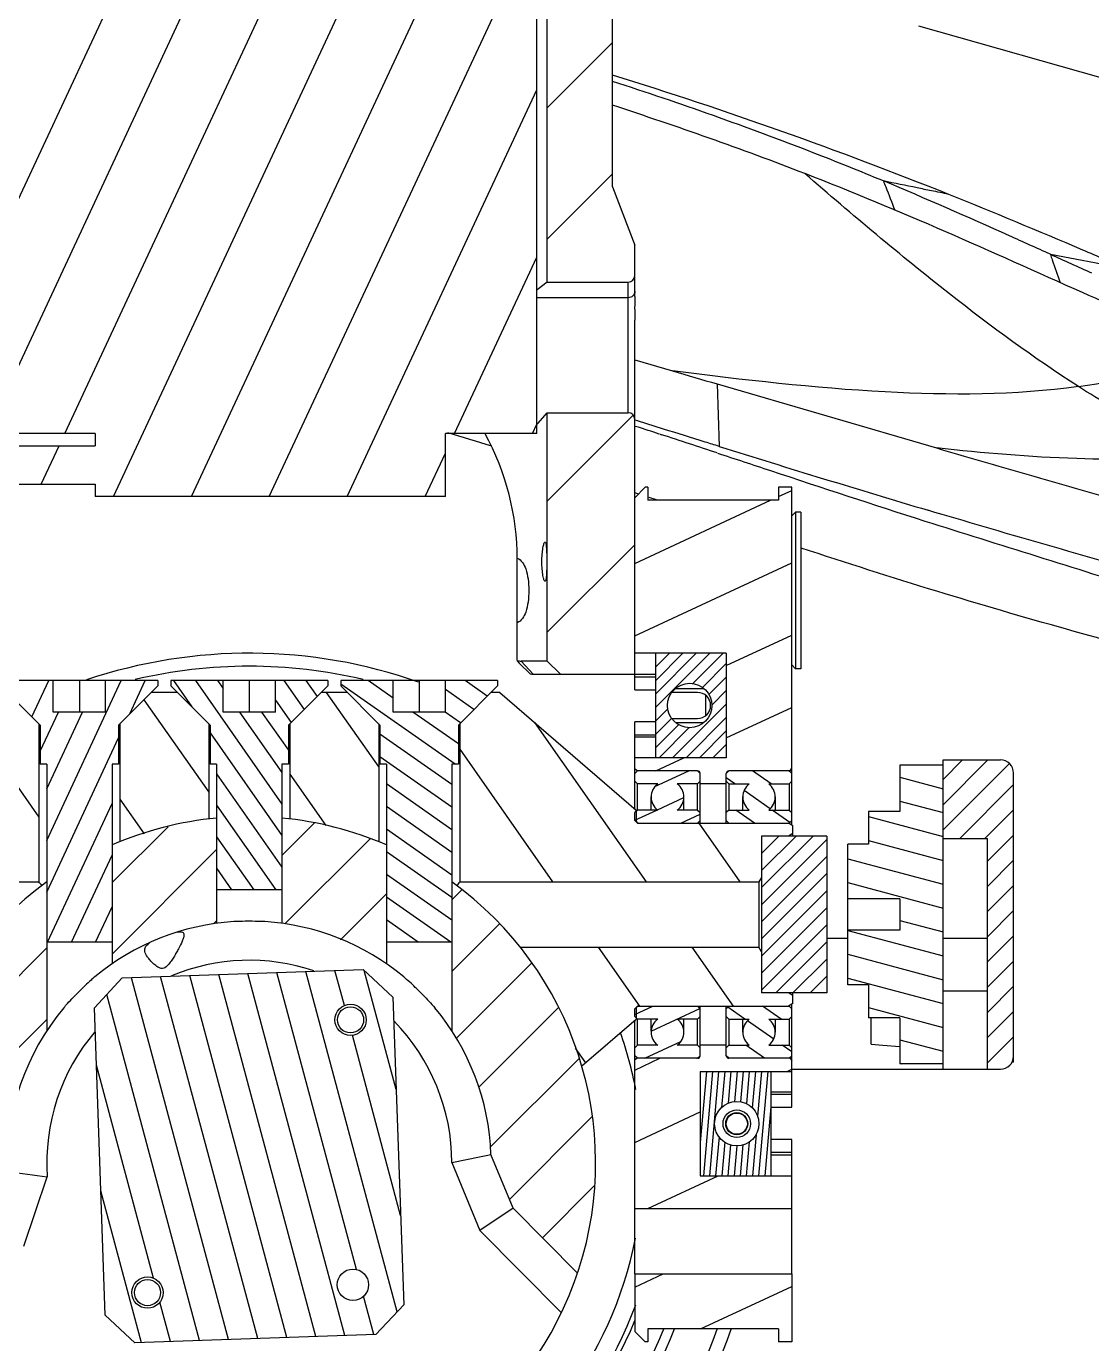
# Model space of a CAD drawing. Header units: millimetres. Extents: x 0 to 841, y 0 to 594.
# Drawn here: x 428.69 to 449.06, y 268.6 to 293.8 of the extents above; entities that cross this region are included whole.
import ezdxf

# ---------------------------------------------------------------- set-up
doc = ezdxf.new("R2010")
doc.units = ezdxf.units.MM
doc.header["$LTSCALE"] = 46.255
doc.layers.get('0').update_dxf_attribs({"linetype": 'CONTINUOUS'})
for name, color, linetype in [('02___PRT_ALL_AXES', 7, 'CONTINUOUS'), ('3_ALL_AXES', 7, 'CONTINUOUS'), ('7_ALL_FEATURES', 7, 'CONTINUOUS'), ('AXIS', 7, 'CONTINUOUS')]:
    doc.layers.add(name, color=color, linetype=linetype)

msp = doc.modelspace()

# ---------------------------------------------------------------- linework, layer by layer
at = {"color": 2, "linetype": 'CONTINUOUS'}
for p, q in [((427.45, 288.174), (433.2, 300.504)), ((427.929, 286.005), (433.828, 298.655)), ((429.42, 286.005), (435.063, 298.105)), ((431.843, 284.805), (437.95, 297.902)), ((430.352, 284.805), (435.691, 296.255)), ((433.333, 284.805), (438.45, 295.777)), ((439.9, 293.486), (438.65, 292.236)), ((434.824, 284.805), (438.45, 292.58)), ((439.9, 290.978), (438.65, 289.728)), ((436.875, 286.005), (438.45, 289.382)), ((440.295, 286.358), (438.65, 284.713)), ((438.366, 286.005), (438.45, 286.185)), ((428.97, 285.04), (429.311, 285.77)), ((436.315, 284.805), (436.7, 285.629)), ((443.075, 284.803), (443.325, 284.919)), ((440.325, 283.52), (442.919, 284.73)), ((440.325, 283.88), (438.65, 282.205)), ((440.325, 282.136), (443.325, 283.535)), ((442.075, 281.568), (443.325, 282.151)), ((440.728, 281.805), (440.725, 281.802)), ((440.986, 281.805), (440.725, 281.544)), ((441.243, 281.805), (440.725, 281.286)), ((441.501, 281.805), (440.725, 281.029)), ((441.759, 281.805), (440.725, 280.771)), ((442.016, 281.805), (441.435, 281.224)), ((442.075, 281.605), (441.62, 281.151)), ((428.793, 280.586), (429.117, 281.28)), ((429.075, 278.225), (430.499, 281.28)), ((430.664, 280.644), (430.96, 281.28)), ((431.5, 281.28), (431.85, 280.78)), ((431.922, 281.28), (433.575, 278.919)), ((432.344, 281.28), (432.45, 281.129)), ((433.61, 281.28), (433.997, 280.727)), ((434.032, 281.28), (434.245, 280.976)), ((435.7, 280.946), (435.223, 281.28)), ((437.502, 280.983), (437.078, 281.28)), ((437.7, 281.277), (437.696, 281.28)), ((442.075, 281.348), (441.743, 281.016)), ((434.421, 281.055), (435.425, 279.622)), ((436.89, 279.68), (434.7, 281.214)), ((437.248, 280.728), (436.7, 281.112)), ((442.075, 281.09), (441.797, 280.813)), ((430.935, 280.916), (432.175, 279.146)), ((433.45, 280.907), (433.749, 280.479)), ((440.955, 280.744), (440.725, 280.513)), ((442.075, 280.832), (441.047, 279.805)), ((442.075, 280.184), (443.325, 280.767)), ((427.595, 280.569), (428.925, 278.67)), ((428.95, 279.933), (429.298, 280.68)), ((429.075, 279.213), (429.759, 280.68)), ((432.764, 280.68), (433.575, 279.522)), ((433.186, 280.68), (433.7, 279.947)), ((436.95, 280.071), (436.08, 280.68)), ((436.993, 280.474), (436.698, 280.68)), ((438.407, 280.48), (440.542, 277.43)), ((441.03, 280.561), (440.725, 280.255)), ((442.075, 280.575), (441.305, 279.805)), ((432.2, 280.28), (433.575, 278.316)), ((436.825, 279.293), (435.45, 280.256)), ((441.165, 280.438), (440.725, 279.998)), ((441.365, 280.381), (440.79, 279.805)), ((442.075, 280.317), (441.563, 279.805)), ((429.075, 277.236), (430.45, 280.185)), ((442.075, 280.059), (441.82, 279.805)), ((436.825, 278.86), (435.45, 279.823)), ((436.975, 279.967), (438.751, 277.43)), ((440.726, 279.555), (441.262, 279.805)), ((446.595, 279.763), (446.22, 279.388)), ((447.077, 279.763), (446.22, 278.905)), ((432.325, 279.499), (433.575, 277.714)), ((433.725, 279.491), (434.414, 278.506)), ((440.708, 279.252), (441.357, 279.555)), ((442.93, 279.305), (442.573, 279.555)), ((443.296, 279.534), (443.266, 279.555)), ((447.49, 279.694), (446.22, 278.423)), ((436.825, 278.428), (435.575, 279.303)), ((442.237, 279.305), (442.075, 279.419)), ((445.395, 279.433), (446.22, 279.212)), ((447.57, 279.291), (446.541, 278.263)), ((430.475, 279.015), (430.939, 278.352)), ((440.756, 278.81), (441.261, 279.046)), ((442.914, 278.831), (442.415, 279.181)), ((445.395, 278.976), (446.22, 278.755)), ((429.09, 276.28), (430.325, 278.929)), ((432.325, 278.896), (433.456, 277.28)), ((436.825, 277.995), (435.575, 278.87)), ((440.325, 278.609), (440.745, 278.805)), ((441.204, 278.555), (441.575, 278.728)), ((442.616, 278.555), (442.259, 278.805)), ((443.289, 278.569), (442.951, 278.805)), ((447.57, 278.809), (447.023, 278.263)), ((431.395, 278.486), (430.325, 277.416)), ((434.199, 278.558), (433.575, 277.934)), ((441.546, 278.555), (442.334, 277.43)), ((444.795, 278.68), (446.22, 278.299)), ((432.325, 278.293), (433.034, 277.28)), ((435.261, 278.254), (433.632, 276.625)), ((436.825, 277.562), (435.575, 278.437)), ((442.754, 278.305), (442.75, 278.301)), ((443.081, 278.305), (442.75, 277.974)), ((443.408, 278.305), (442.75, 277.647)), ((443.735, 278.305), (442.75, 277.32)), ((444, 278.243), (442.75, 276.993)), ((444.795, 278.224), (446.22, 277.842)), ((447.57, 278.327), (447.07, 277.827)), ((432.325, 278.05), (430.325, 276.05)), ((436.825, 277.129), (435.575, 278.005)), ((429.55, 276.28), (430.325, 277.94)), ((444, 277.916), (442.75, 276.666)), ((444.4, 277.873), (446.22, 277.385)), ((447.57, 277.844), (447.07, 277.344)), ((432.325, 277.69), (432.612, 277.28)), ((436.825, 276.697), (435.575, 277.572)), ((444, 277.589), (442.75, 276.339)), ((437.012, 277.272), (436.825, 277.085)), ((444, 277.262), (442.75, 276.012)), ((444.4, 277.416), (446.22, 276.929)), ((447.57, 277.362), (447.07, 276.862)), ((430.011, 276.28), (430.325, 276.952)), ((435.575, 277.202), (434.696, 276.323)), ((436.802, 276.28), (435.575, 277.139)), ((436.183, 276.28), (435.575, 276.706)), ((444, 276.935), (442.75, 275.685)), ((447.57, 276.88), (447.07, 276.38)), ((432.325, 276.684), (432.266, 276.625)), ((437.729, 276.623), (436.825, 275.719)), ((444, 276.608), (442.75, 275.358)), ((444.4, 276.503), (446.22, 276.015)), ((445.395, 276.693), (446.22, 276.472)), ((444, 276.282), (443.023, 275.305)), ((447.57, 276.398), (447.07, 275.898)), ((429.075, 276.166), (426.523, 273.615)), ((439.626, 276.18), (440.414, 275.055)), ((441.418, 276.18), (442.205, 275.055)), ((444, 275.955), (443.35, 275.305)), ((444.4, 276.047), (446.22, 275.559)), ((434.999, 270.015), (433.477, 275.695)), ((435.777, 269.205), (434.033, 275.715)), ((434.768, 275.064), (434.589, 275.734)), ((435.76, 273.456), (435.149, 275.734)), ((438.345, 275.874), (436.906, 274.434)), ((447.57, 275.916), (447.07, 275.416)), ((432.554, 268.674), (430.699, 275.598)), ((433.11, 268.693), (431.254, 275.618)), ((433.665, 268.712), (431.81, 275.637)), ((434.221, 268.732), (432.366, 275.656)), ((434.777, 268.751), (432.921, 275.676)), ((444, 275.628), (443.677, 275.305)), ((444.4, 275.59), (446.22, 275.102)), ((431.998, 268.654), (430.224, 275.277)), ((447.57, 275.433), (447.07, 274.933)), ((438.857, 275.019), (437.339, 273.501)), ((440.325, 274.894), (440.669, 275.055)), ((440.64, 274.577), (441.569, 275.01)), ((442.43, 274.805), (442.103, 275.034)), ((443.123, 274.805), (442.766, 275.055)), ((444.795, 275.027), (446.22, 274.646)), ((447.57, 274.951), (447.07, 274.451)), ((429.075, 274.8), (426.328, 272.053)), ((442.981, 274.419), (442.477, 274.772)), ((435.844, 271.049), (434.921, 274.495)), ((447.57, 274.469), (447.07, 273.969)), ((439.186, 274.25), (439.382, 273.971)), ((440.516, 274.055), (441.203, 274.375)), ((442.808, 274.055), (442.451, 274.305)), ((443.325, 274.178), (443.144, 274.305)), ((445.395, 274.41), (446.22, 274.189)), ((439.251, 274.047), (437.558, 272.354)), ((440.325, 273.831), (440.805, 274.055)), ((441.512, 274.055), (441.536, 274.066)), ((445.395, 273.953), (445.417, 273.948)), ((431.117, 269.848), (430.025, 273.925)), ((441.576, 273.805), (441.575, 273.788)), ((441.693, 273.805), (441.575, 272.447)), ((441.811, 273.805), (441.636, 271.805)), ((441.928, 273.805), (441.753, 271.805)), ((442.045, 273.805), (441.985, 273.113)), ((442.163, 273.805), (442.109, 273.196)), ((442.28, 273.805), (442.229, 273.225)), ((442.397, 273.805), (442.346, 273.222)), ((442.515, 273.805), (442.46, 273.186)), ((442.632, 273.805), (442.571, 273.107)), ((442.749, 273.805), (442.674, 272.947)), ((442.867, 273.805), (442.692, 271.805)), ((443.237, 273.805), (443.325, 273.846)), ((439.504, 272.934), (437.927, 271.357)), ((440.325, 272.447), (441.575, 273.03)), ((442.925, 273.128), (442.809, 271.805)), ((441.936, 272.552), (441.87, 271.805)), ((442.044, 272.45), (441.988, 271.805)), ((442.514, 272.455), (442.457, 271.805)), ((442.643, 272.594), (442.574, 271.805)), ((442.157, 272.399), (442.105, 271.805)), ((442.273, 272.38), (442.222, 271.805)), ((442.392, 272.399), (442.34, 271.805)), ((440.576, 271.18), (441.917, 271.805)), ((430.887, 268.615), (430.109, 271.518)), ((439.55, 271.614), (438.558, 270.622)), ((440.325, 269.678), (440.864, 269.93)), ((441.581, 268.88), (443.325, 269.693)), ((431.443, 268.635), (431.24, 269.392)), ((435.333, 268.771), (435.136, 269.503))]:
    msp.add_line(p, q, dxfattribs=at)
at = {"color": 7, "linetype": 'CONTINUOUS'}
for p, q in [((438.45, 286.005), (438.45, 297.73)), ((438.65, 288.905), (438.65, 297.855)), ((439.9, 290.725), (439.9, 297.655)), ((439.9, 290.725), (440.325, 289.609)), ((440.325, 288.629), (440.325, 289.609)), ((448.273, 289.437), (449.735, 289.159)), ((438.65, 288.905), (438.454, 288.758)), ((438.65, 288.905), (440.2, 288.905)), ((440.2, 286.405), (440.2, 288.905)), ((440.2, 288.605), (438.45, 288.605)), ((440.325, 281.105), (440.325, 288.179)), ((440.327, 287.417), (441.048, 287.205)), ((441.899, 286.956), (441.938, 285.76)), ((441.899, 286.956), (446.096, 285.731)), ((438.475, 286.205), (438.65, 286.405)), ((438.65, 281.655), (438.65, 286.405)), ((438.65, 286.405), (440.2, 286.405)), ((440.377, 286.248), (440.327, 286.263)), ((440.328, 286.15), (440.362, 286.139)), ((440.873, 286.093), (440.377, 286.248)), ((430, 286.005), (427.45, 286.005)), ((430, 286.005), (430, 285.77)), ((436.7, 284.805), (436.7, 286.005)), ((438.45, 286.005), (436.7, 286.005)), ((440.794, 285.999), (440.838, 285.985)), ((427.5, 285.77), (430, 285.77)), ((427.5, 285.04), (430, 285.04)), ((430, 285.04), (430, 284.805)), ((436.7, 284.805), (430, 284.805)), ((440.325, 284.78), (440.525, 284.98)), ((440.36, 284.863), (440.333, 284.872)), ((440.401, 284.849), (440.36, 284.863)), ((440.575, 284.98), (440.525, 284.98)), ((440.575, 284.98), (440.575, 284.73)), ((440.758, 284.73), (440.598, 284.784)), ((443.325, 284.98), (443.075, 284.98)), ((443.075, 284.98), (443.075, 284.73)), ((443.325, 278.519), (443.325, 284.98)), ((443.075, 284.73), (440.575, 284.73)), ((443.4, 284.505), (443.325, 284.43)), ((443.5, 284.505), (443.4, 284.505)), ((443.4, 284.505), (443.4, 281.505)), ((443.5, 284.505), (443.5, 281.505)), ((442.075, 281.805), (440.325, 281.805)), ((440.725, 279.805), (440.725, 281.805)), ((442.075, 281.805), (442.075, 279.805)), ((438.075, 281.657), (438.115, 281.617)), ((438.115, 281.617), (438.325, 281.41)), ((438.65, 281.655), (438.153, 281.655)), ((438.153, 281.655), (438.381, 281.405)), ((438.65, 281.655), (438.9, 281.405)), ((443.4, 281.505), (443.325, 281.58)), ((443.5, 281.505), (443.4, 281.505)), ((431.2, 281.28), (428.2, 281.28)), ((429.2, 280.68), (429.2, 281.28)), ((429.7, 281.28), (429.7, 280.68)), ((430.2, 280.68), (430.2, 281.28)), ((431.2, 281.28), (431.2, 281.18)), ((431.45, 281.28), (431.45, 281.18)), ((434.45, 281.28), (431.45, 281.28)), ((432.45, 280.68), (432.45, 281.28)), ((432.95, 281.28), (432.95, 280.68)), ((433.45, 280.68), (433.45, 281.28)), ((434.45, 281.28), (434.45, 281.18)), ((437.7, 281.28), (434.7, 281.28)), ((434.7, 281.28), (434.7, 281.18)), ((435.7, 280.68), (435.7, 281.28)), ((436.2, 281.28), (436.2, 280.68)), ((436.7, 280.68), (436.7, 281.28)), ((437.7, 281.28), (437.7, 281.18)), ((438.381, 281.405), (440.725, 281.405)), ((440.325, 281.355), (440.725, 281.355)), ((428.2, 281.18), (428.95, 280.43)), ((431.2, 281.18), (430.45, 280.43)), ((431.575, 281.055), (431.075, 281.055)), ((431.45, 281.18), (432.2, 280.43)), ((434.45, 281.18), (433.7, 280.43)), ((434.825, 281.055), (434.325, 281.055)), ((434.7, 281.18), (435.45, 280.43)), ((437.7, 281.18), (436.95, 280.43)), ((437.74, 281.055), (437.575, 281.055)), ((437.74, 281.055), (440.35, 278.805)), ((440.325, 281.105), (440.725, 281.105)), ((441.525, 281.055), (441.034, 281.055)), ((441.104, 281.13), (441.645, 281.13)), ((441.675, 281.003), (441.675, 280.607)), ((430.2, 280.68), (429.2, 280.68)), ((433.45, 280.68), (432.45, 280.68)), ((436.7, 280.68), (435.7, 280.68)), ((440.725, 280.489), (440.325, 280.489)), ((440.325, 278.827), (440.325, 280.489)), ((441.034, 280.555), (441.525, 280.555)), ((441.104, 280.48), (441.645, 280.48)), ((428.925, 280.455), (428.925, 277.43)), ((428.95, 280.43), (428.95, 279.68)), ((430.45, 280.43), (430.45, 279.68)), ((430.475, 280.455), (430.475, 278.2)), ((432.175, 280.455), (432.175, 278.635)), ((432.2, 280.43), (432.2, 279.68)), ((433.7, 280.43), (433.7, 279.68)), ((433.725, 280.455), (433.725, 278.635)), ((435.425, 280.455), (435.425, 278.2)), ((435.45, 280.43), (435.45, 279.68)), ((436.95, 280.43), (436.95, 279.68)), ((436.975, 280.455), (436.975, 277.43)), ((440.725, 280.239), (440.325, 280.239)), ((440.325, 280.205), (440.725, 280.205)), ((442.075, 279.805), (440.325, 279.805)), ((446.22, 279.763), (447.32, 279.763)), ((446.22, 273.848), (446.22, 279.763)), ((429.075, 279.68), (428.95, 279.68)), ((429.075, 279.68), (429.075, 274.58)), ((430.325, 279.68), (430.325, 275.863)), ((430.45, 279.68), (430.325, 279.68)), ((432.325, 279.68), (432.2, 279.68)), ((432.325, 279.68), (432.325, 276.638)), ((433.575, 279.68), (433.575, 276.638)), ((433.7, 279.68), (433.575, 279.68)), ((435.575, 279.68), (435.45, 279.68)), ((435.575, 279.68), (435.575, 275.863)), ((436.95, 279.68), (436.825, 279.68)), ((436.825, 279.68), (436.825, 274.58)), ((440.375, 279.555), (440.325, 279.584)), ((440.375, 279.555), (440.325, 279.505)), ((441.525, 279.555), (440.375, 279.555)), ((441.525, 279.555), (441.575, 279.505)), ((441.575, 278.555), (441.575, 279.505)), ((442.125, 279.555), (442.075, 279.505)), ((442.075, 278.555), (442.075, 279.505)), ((443.296, 279.555), (442.125, 279.555)), ((443.275, 279.555), (443.325, 279.505)), ((443.296, 279.555), (443.325, 279.605)), ((443.296, 279.534), (443.296, 279.555)), ((446.22, 279.663), (445.395, 279.663)), ((445.395, 279.663), (445.395, 278.78)), ((447.57, 273.98), (447.57, 279.513)), ((440.325, 279.355), (440.375, 279.305)), ((440.762, 279.305), (440.375, 279.305)), ((440.375, 278.805), (440.375, 279.305)), ((441.525, 279.305), (441.137, 279.305)), ((441.575, 279.355), (441.525, 279.305)), ((441.525, 278.805), (441.525, 279.305)), ((442.075, 279.305), (441.575, 279.305)), ((442.075, 279.355), (442.125, 279.305)), ((442.125, 279.305), (442.512, 279.305)), ((442.125, 279.305), (442.125, 278.805)), ((442.887, 279.305), (443.275, 279.305)), ((443.325, 279.355), (443.275, 279.305)), ((443.275, 279.305), (443.275, 278.805)), ((440.637, 278.805), (440.637, 279.055)), ((441.262, 278.805), (441.262, 279.032)), ((442.387, 279.055), (442.387, 278.805)), ((443.012, 279.055), (443.012, 278.805)), ((440.375, 278.805), (440.325, 278.755)), ((440.325, 278.605), (440.325, 278.755)), ((440.35, 278.805), (440.35, 278.605)), ((440.762, 278.805), (440.375, 278.805)), ((441.525, 278.805), (441.137, 278.805)), ((441.525, 278.805), (441.575, 278.755)), ((442.125, 278.805), (442.075, 278.755)), ((442.125, 278.805), (442.512, 278.805)), ((442.887, 278.805), (443.275, 278.805)), ((443.275, 278.805), (443.325, 278.755)), ((445.395, 278.78), (444.795, 278.78)), ((444.795, 278.78), (444.795, 278.15)), ((440.325, 278.605), (440.375, 278.555)), ((440.375, 278.555), (443.275, 278.555)), ((441.575, 278.605), (441.525, 278.555)), ((442.075, 278.605), (442.125, 278.555)), ((443.35, 278.505), (443.263, 278.555)), ((443.325, 278.605), (443.275, 278.555)), ((443.275, 278.555), (443.275, 278.548)), ((443.35, 278.305), (443.35, 278.505)), ((444, 278.305), (442.75, 278.305)), ((442.75, 278.305), (442.75, 275.305)), ((443.35, 278.355), (443.263, 278.305)), ((444, 278.305), (444, 275.305)), ((446.22, 278.263), (447.07, 278.263)), ((447.07, 273.848), (447.07, 278.263)), ((444.795, 278.15), (444.4, 278.15)), ((444.4, 275.46), (444.4, 278.15)), ((442.75, 277.517), (442.7, 277.43)), ((423.025, 277.43), (428.925, 277.43)), ((433.575, 277.28), (432.325, 277.28)), ((436.975, 277.43), (442.7, 277.43)), ((442.7, 277.43), (442.7, 276.18)), ((445.395, 277.105), (444.4, 277.105)), ((445.395, 277.105), (445.395, 276.505)), ((445.395, 276.505), (444.4, 276.505)), ((430.325, 276.28), (429.075, 276.28)), ((436.825, 276.28), (435.575, 276.28)), ((444.4, 276.348), (444, 276.348)), ((447.07, 276.348), (446.22, 276.348)), ((438.134, 276.18), (442.7, 276.18)), ((442.75, 276.093), (442.7, 276.18)), ((430.517, 275.592), (435.129, 275.753)), ((435.129, 275.753), (435.698, 275.222)), ((429.987, 275.023), (430.517, 275.592)), ((444.795, 275.46), (444.4, 275.46)), ((444.795, 275.46), (444.795, 274.83)), ((435.698, 275.222), (435.904, 269.341)), ((444, 275.305), (442.75, 275.305)), ((443.35, 275.255), (443.263, 275.305)), ((443.35, 275.105), (443.35, 275.305)), ((446.22, 275.348), (447.07, 275.348)), ((430.192, 269.141), (429.987, 275.023)), ((440.325, 275.005), (440.375, 275.055)), ((440.325, 274.855), (440.325, 275.005)), ((440.35, 275.005), (440.35, 274.805)), ((440.375, 275.055), (443.275, 275.055)), ((441.575, 275.005), (441.525, 275.055)), ((441.575, 275.01), (441.575, 275.055)), ((441.575, 274.105), (441.575, 275.005)), ((442.075, 275.005), (442.125, 275.055)), ((442.075, 274.105), (442.075, 275.055)), ((443.35, 275.105), (443.263, 275.055)), ((443.275, 275.062), (443.275, 275.055)), ((443.325, 275.005), (443.275, 275.055)), ((443.325, 273.121), (443.325, 275.091)), ((439.31, 273.909), (440.35, 274.805)), ((440.375, 274.805), (440.325, 274.855)), ((440.325, 271.18), (440.325, 274.783)), ((440.762, 274.805), (440.375, 274.805)), ((440.375, 274.305), (440.375, 274.805)), ((440.637, 274.577), (440.637, 274.805)), ((441.525, 274.805), (441.137, 274.805)), ((441.262, 274.555), (441.262, 274.805)), ((441.525, 274.805), (441.575, 274.855)), ((441.525, 274.305), (441.525, 274.805)), ((442.125, 274.805), (442.075, 274.855)), ((442.125, 274.805), (442.512, 274.805)), ((442.125, 274.805), (442.125, 274.305)), ((442.387, 274.805), (442.387, 274.555)), ((442.887, 274.805), (443.275, 274.805)), ((443.012, 274.805), (443.012, 274.555)), ((443.275, 274.805), (443.325, 274.855)), ((443.275, 274.805), (443.275, 274.305)), ((445.395, 274.83), (444.795, 274.83)), ((444.845, 274.327), (444.845, 274.83)), ((445.395, 274.83), (445.395, 273.948)), ((440.325, 274.255), (440.375, 274.305)), ((440.762, 274.305), (440.375, 274.305)), ((441.525, 274.305), (441.137, 274.305)), ((441.575, 274.255), (441.525, 274.305)), ((442.075, 274.305), (441.575, 274.305)), ((442.075, 274.255), (442.125, 274.305)), ((442.125, 274.305), (442.512, 274.305)), ((442.887, 274.305), (443.275, 274.305)), ((443.325, 274.255), (443.275, 274.305)), ((444.845, 274.327), (445.07, 274.307)), ((445.07, 274.307), (445.07, 274.301)), ((445.395, 274.273), (445.07, 274.301)), ((440.375, 274.055), (440.325, 274.105)), ((440.375, 274.055), (440.325, 274.026)), ((441.525, 274.055), (440.375, 274.055)), ((441.525, 274.055), (441.575, 274.105)), ((442.125, 274.055), (442.075, 274.105)), ((443.296, 274.055), (442.125, 274.055)), ((443.275, 274.055), (443.325, 274.105)), ((443.296, 274.055), (443.296, 274.076)), ((443.296, 274.055), (443.325, 274.005)), ((446.22, 273.948), (445.395, 273.948)), ((447.57, 273.98), (447.539, 273.98)), ((441.575, 273.805), (443.325, 273.805)), ((441.575, 273.805), (441.575, 271.805)), ((442.925, 273.805), (442.925, 271.805)), ((443.325, 273.848), (447.32, 273.848)), ((443.325, 273.405), (442.925, 273.405)), ((442.925, 273.371), (443.325, 273.371)), ((442.925, 273.121), (443.325, 273.121)), ((443.325, 272.505), (442.925, 272.505)), ((443.325, 271.18), (443.325, 272.505)), ((437.997, 271.187), (437.572, 272.216)), ((443.325, 272.255), (442.925, 272.255)), ((443.325, 272.205), (442.925, 272.205)), ((436.825, 272.061), (437.36, 270.764)), ((428.64, 270.459), (429.084, 271.791)), ((441.575, 271.805), (443.325, 271.805)), ((437.997, 271.187), (437.36, 270.764)), ((439.23, 269.945), (437.997, 271.187)), ((440.325, 271.18), (443.325, 271.18)), ((437.36, 270.764), (438.923, 269.189)), ((440.325, 269.93), (443.325, 269.93)), ((440.325, 269.93), (440.325, 268.83)), ((443.325, 269.93), (443.325, 268.63)), ((430.761, 268.611), (430.192, 269.141)), ((435.904, 269.341), (435.373, 268.772)), ((435.373, 268.772), (430.761, 268.611)), ((440.325, 268.83), (440.525, 268.63)), ((443.075, 268.88), (440.575, 268.88)), ((440.575, 268.88), (440.575, 268.63)), ((443.075, 268.88), (443.075, 268.63)), ((440.575, 268.63), (440.525, 268.63)), ((443.325, 268.63), (443.075, 268.63))]:
    msp.add_line(p, q, dxfattribs=at)
for centre, radius in [((441.375, 280.805), 0.425), ((434.887, 274.791), 0.3), ((434.887, 274.791), 0.25), ((442.275, 272.805), 0.425), ((434.932, 269.723), 0.3), ((431.003, 269.573), 0.3), ((431.003, 269.573), 0.25)]:
    msp.add_circle(centre, radius, dxfattribs=at)
for centre, radius, start, end in [((414.421, 210.852), 85.878, 68.18806, 72.74113), ((418.062, 225.258), 70.931, 68.78024, 72.06906), ((420.881, 232.574), 63.09, 67.44597, 68.76178), ((601.377, 628.487), 372.016, 245.69759, 245.83103), ((440.2, 289.03), 0.125, 270, 360), ((447.16, 298.918), 12.125, 277.8272, 290.8852), ((440.2, 286.28), 0.125, 0, 90), ((378.872, 95.473), 200.335, 71.99571, 72.12556), ((413.746, 209.661), 79.75, 72.60523, 73.23468), ((355.96, 25.151), 274.296, 71.74049, 71.97466), ((541.917, 605.884), 335.373, 252.65576, 253.36942), ((432.95, 272.055), 9.75, 70.595, 108.6262), ((432.95, 272.055), 9.5, 76.7319, 103.2843), ((438.16, 282.058), 0.403, 257.7576, 263.5117), ((438.154, 282.002), 0.347, 263.5181, 269.8948), ((441.525, 280.805), 0.25, 270, 90), ((447.32, 279.513), 0.25, 0, 90), ((441.525, 279.505), 0.05, 0, 90), ((442.125, 279.505), 0.05, 90, 180), ((440.95, 279.055), 0.312, 126.8699, 233.1301), ((440.95, 279.055), 0.312, 306.8699, 53.1301), ((442.7, 279.055), 0.312, 126.8699, 233.1301), ((442.7, 279.055), 0.312, 306.8699, 53.1301), ((432.95, 272.055), 6.625, 95.4133, 113.3425), ((432.95, 272.055), 6.625, 66.6575, 84.5867), ((440.4, 278.605), 0.05, 180, 270), ((432.95, 272.055), 6.625, 125.7963, 54.2037), ((425.634, 274.776), 4.228, 37.6725, 38.8927), ((440.135, 274.878), 4.062, 141.0825, 142.3523), ((432.95, 272.055), 4.625, 93.6801, 129.6813), ((432.95, 272.055), 4.625, 50.3187, 86.3199), ((432.95, 272.055), 3.875, 71.431, 112.5706), ((432.95, 272.055), 4.625, 140.0753, 182), ((432.95, 272.055), 4.625, 2, 39.9247), ((440.4, 275.005), 0.05, 90, 180), ((432.95, 272.055), 3.875, 0.0861, 44.3684), ((440.95, 274.555), 0.312, 126.8699, 233.1301), ((440.95, 274.555), 0.312, 306.8699, 53.1301), ((442.7, 274.555), 0.312, 126.8699, 233.1301), ((442.7, 274.555), 0.312, 306.8699, 53.1301), ((432.95, 272.055), 3.875, 139.6308, 183.9139), ((432.95, 272.055), 7.525, 10.7387, 19.2833), ((441.525, 274.105), 0.05, 270, 360), ((442.125, 274.105), 0.05, 180, 270), ((447.32, 274.098), 0.25, 270, 360), ((427.517, 318.63), 47.49, 281.3023, 282.2231), ((435.12, 318.895), 47.49, 261.7769, 262.6977), ((432.95, 272.055), 7.525, 243.9741, 348.9759), ((432.95, 272.055), 7.875, 239.1314, 339.8097), ((432.95, 272.055), 7.969, 237.8933, 337.7598), ((432.95, 272.055), 8.541, 295.3012, 338.1721), ((432.95, 272.055), 8.731, 295.8781, 338.6721), ((432.95, 272.055), 9.5, 297.8836, 340.4171), ((432.95, 272.055), 9.75, 298.4942, 340.9379)]:
    msp.add_arc(centre, radius, start, end, dxfattribs=at)
for points in [[(443.579, 290.979), (442.366, 291.451), (441.137, 291.883), (439.9, 292.286)], [(441.048, 287.205), (441.332, 287.122), (441.615, 287.039), (441.899, 286.956)], [(438.475, 286.205), (438.468, 286.197), (438.46, 286.189), (438.451, 286.182)], [(438.325, 281.41), (438.343, 281.407), (438.362, 281.405), (438.381, 281.405)]]:
    msp.add_open_spline(points, degree=3, dxfattribs=at)
for points, knots in [([(448.812, 286.906), (447.957, 287.451), (446.175, 288.768), (444.483, 290.193), (443.579, 290.979)], [0, 0, 0, 0, 0.458376, 1, 1, 1, 1]), ([(448.891, 288.703), (448.019, 289.09), (446.265, 289.885), (444.487, 290.627), (443.581, 290.979)], [0, 0, 0, 0, 0.495421, 1, 1, 1, 1]), ([(445.08, 290.839), (445.093, 290.8), (445.169, 290.615), (445.239, 290.429), (445.297, 290.282)], [0, 0, 0, 0, 0.206087, 1, 1, 1, 1]), ([(448.273, 289.437), (448.012, 289.555), (446.952, 290.033), (445.889, 290.502), (445.08, 290.839)], [0, 0, 0, 0, 0.246369, 1, 1, 1, 1]), ([(446.33, 290.582), (446.221, 290.611), (446.016, 290.645), (445.6, 290.734), (445.294, 290.794), (445.08, 290.839)], [0, 0, 0, 0, 0.266641, 0.485538, 1, 1, 1, 1]), ([(449.735, 289.159), (449.454, 289.279), (448.323, 289.762), (447.189, 290.238), (446.33, 290.582)], [0, 0, 0, 0, 0.247844, 1, 1, 1, 1]), ([(448.273, 289.437), (448.285, 289.4), (448.349, 289.22), (448.411, 289.039), (448.461, 288.895)], [0, 0, 0, 0, 0.201801, 1, 1, 1, 1]), ([(440.325, 288.725), (440.325, 288.694), (440.297, 288.629), (440.231, 288.605), (440.2, 288.605)], [0, 0, 0, 0, 0.492786, 1, 1, 1, 1]), ([(440.325, 288.63), (440.325, 288.558), (440.318, 288.408), (440.325, 288.257), (440.325, 288.179)], [0, 0, 0, 0, 0.477052, 1, 1, 1, 1]), ([(451.483, 287.588), (451.268, 287.676), (450.4, 288.038), (449.539, 288.416), (448.891, 288.703)], [0, 0, 0, 0, 0.247154, 1, 1, 1, 1]), ([(448.812, 286.906), (447.59, 286.739), (444.976, 286.735), (442.4, 287.033), (441.048, 287.205)], [0, 0, 0, 0, 0.475068, 1, 1, 1, 1]), ([(451.271, 285.581), (450.876, 285.779), (450.039, 286.186), (449.225, 286.642), (448.812, 286.906)], [0, 0, 0, 0, 0.474125, 1, 1, 1, 1]), ([(441.938, 285.762), (441.85, 285.789), (441.494, 285.9), (441.139, 286.01), (440.872, 286.093)], [0, 0, 0, 0, 0.248441, 1, 1, 1, 1]), ([(441.903, 285.635), (442.242, 285.524), (443.565, 285.085), (444.888, 284.648), (445.875, 284.334)], [0, 0, 0, 0, 0.256634, 1, 1, 1, 1]), ([(446.096, 285.731), (447.511, 285.318), (450.066, 284.588), (453.444, 283.605), (455.667, 282.833), (456.95, 282.283), (457.425, 282.035), (457.619, 281.914)], [0, 0, 0, 0, 0.363753, 0.655676, 0.868022, 0.943805, 1, 1, 1, 1]), ([(451.271, 285.581), (450.443, 285.508), (448.71, 285.488), (446.987, 285.632), (446.096, 285.731)], [0, 0, 0, 0, 0.481417, 1, 1, 1, 1]), ([(457.617, 280.664), (457.426, 280.786), (456.953, 281.039), (455.663, 281.6), (453.403, 282.383), (449.966, 283.37), (447.365, 284.112), (445.932, 284.54)], [0, 0, 0, 0, 0.055161, 0.13004, 0.342203, 0.636237, 1, 1, 1, 1]), ([(445.875, 284.334), (447.299, 283.881), (449.344, 283.253), (451.923, 282.418), (453.54, 281.891), (454.905, 281.413), (456.01, 280.974), (456.871, 280.586), (457.366, 280.332), (457.565, 280.197)], [0, 0, 0, 0, 0.360926, 0.516701, 0.654728, 0.771723, 0.866114, 0.941833, 1, 1, 1, 1]), ([(457.565, 279.196), (457.352, 279.344), (456.789, 279.634), (455.765, 280.059), (454.415, 280.541), (452.751, 281.081), (450.773, 281.661), (448.515, 282.275), (446.055, 282.991), (444.37, 283.533), (443.507, 283.816)], [0, 0, 0, 0, 0.052478, 0.127484, 0.224573, 0.342397, 0.481477, 0.64181, 0.816104, 1, 1, 1, 1]), ([(432.95, 276.676), (432.924, 276.676), (432.825, 276.676), (432.726, 276.675), (432.653, 276.67)], [0, 0, 0, 0, 0.259824, 1, 1, 1, 1]), ([(433.247, 276.67), (433.223, 276.672), (433.124, 276.676), (433.025, 276.676), (432.95, 276.676)], [0, 0, 0, 0, 0.236322, 1, 1, 1, 1]), ([(429.997, 275.614), (429.971, 275.594), (429.87, 275.505), (429.772, 275.412), (429.7, 275.34)], [0, 0, 0, 0, 0.241606, 1, 1, 1, 1]), ([(436.2, 275.34), (436.175, 275.365), (436.079, 275.459), (435.98, 275.55), (435.903, 275.614)], [0, 0, 0, 0, 0.255571, 1, 1, 1, 1]), ([(429.403, 275.023), (429.425, 275.05), (429.521, 275.16), (429.622, 275.263), (429.7, 275.34)], [0, 0, 0, 0, 0.243836, 1, 1, 1, 1]), ([(436.2, 275.34), (436.226, 275.314), (436.328, 275.212), (436.427, 275.106), (436.497, 275.023)], [0, 0, 0, 0, 0.254583, 1, 1, 1, 1])]:
    msp.add_open_spline(points, degree=3, knots=knots, dxfattribs=at)
at = {"layer": '02___PRT_ALL_AXES', "color": 7, "linetype": 'CONTINUOUS'}
msp.add_circle((442.275, 272.805), 0.203, dxfattribs=at)
at = {"layer": '3_ALL_AXES', "color": 7, "linetype": 'CONTINUOUS'}
msp.add_line((445.75, 293.805), (459.961, 289.784), dxfattribs=at)
at = {"layer": '7_ALL_FEATURES', "color": 7, "linetype": 'CONTINUOUS'}
for radius in [0.263, 0.212]:
    msp.add_circle((442.275, 272.805), radius, dxfattribs=at)
at = {"layer": 'AXIS', "color": 7, "linetype": 'CONTINUOUS'}
for p, q in [((438.075, 281.664), (438.075, 283.605)), ((440.325, 269.93), (440.325, 271.18)), ((443.325, 269.93), (443.325, 271.18))]:
    msp.add_line(p, q, dxfattribs=at)
msp.add_arc((433.075, 283.605), 5, 0, 28.6772, dxfattribs=at)
for points, knots in [([(438.547, 283.555), (438.547, 283.603), (438.551, 283.692), (438.562, 283.796), (438.575, 283.863), (438.585, 283.898), (438.593, 283.919), (438.603, 283.93), (438.606, 283.93)], [0, 0, 0, 0, 0.374465, 0.692188, 0.815114, 0.908197, 0.969076, 1, 1, 1, 1]), ([(438.606, 283.93), (438.61, 283.93), (438.618, 283.919), (438.627, 283.883), (438.635, 283.807), (438.639, 283.692), (438.64, 283.603), (438.64, 283.555)], [0, 0, 0, 0, 0.029222, 0.088093, 0.302747, 0.622535, 1, 1, 1, 1]), ([(438.075, 283.621), (438.156, 283.592), (438.243, 283.436), (438.287, 283.22), (438.297, 283.079), (438.297, 283.005)], [0, 0, 0, 0, 0.383266, 0.671461, 1, 1, 1, 1]), ([(438.606, 283.18), (438.603, 283.18), (438.593, 283.191), (438.585, 283.212), (438.575, 283.247), (438.562, 283.314), (438.551, 283.418), (438.547, 283.507), (438.547, 283.555)], [0, 0, 0, 0, 0.030924, 0.091807, 0.184896, 0.307822, 0.62554, 1, 1, 1, 1]), ([(438.64, 283.555), (438.64, 283.507), (438.639, 283.418), (438.635, 283.303), (438.627, 283.227), (438.618, 283.191), (438.61, 283.18), (438.606, 283.18)], [0, 0, 0, 0, 0.377471, 0.697261, 0.911912, 0.970778, 1, 1, 1, 1]), ([(438.297, 283.005), (438.297, 282.931), (438.287, 282.79), (438.243, 282.574), (438.156, 282.418), (438.075, 282.389)], [0, 0, 0, 0, 0.328538, 0.616717, 1, 1, 1, 1]), ([(431.575, 276.468), (431.593, 276.472), (431.624, 276.477), (431.667, 276.475), (431.697, 276.452), (431.7, 276.429), (431.7, 276.418)], [0, 0, 0, 0, 0.342149, 0.594606, 0.786432, 1, 1, 1, 1]), ([(431.7, 276.418), (431.7, 276.399), (431.691, 276.358), (431.657, 276.269), (431.609, 276.172), (431.553, 276.071), (431.505, 275.991), (431.453, 275.911), (431.405, 275.847), (431.358, 275.801), (431.315, 275.776), (431.265, 275.772), (431.219, 275.789), (431.179, 275.814), (431.131, 275.85), (431.079, 275.899), (431.026, 275.959), (430.976, 276.031), (430.95, 276.091), (430.95, 276.129)], [0, 0, 0, 0, 0.042211, 0.095005, 0.220815, 0.289828, 0.361258, 0.434352, 0.508585, 0.546061, 0.583857, 0.621099, 0.658183, 0.694192, 0.729315, 0.796282, 0.857848, 0.912741, 1, 1, 1, 1]), ([(430.95, 276.129), (430.95, 276.141), (430.953, 276.167), (430.981, 276.218), (431.018, 276.245), (431.044, 276.262)], [0, 0, 0, 0, 0.220416, 0.44771, 1, 1, 1, 1])]:
    msp.add_open_spline(points, degree=3, knots=knots, dxfattribs=at)

doc.saveas('drawing.dxf')
